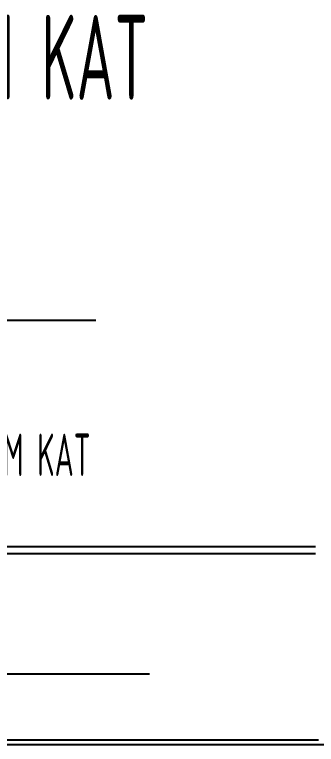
# Model space of a CAD drawing. Extents: x 41749 to 92598, y -24291 to 29432.
# Drawn here: x 43550.8 to 43604.2, y -23435.7 to -23306.6 of the extents above; entities that cross this region are included whole.
import ezdxf

# ---------------------------------------------------------------- set-up
doc = ezdxf.new("R2010")
doc.units = 0
doc.header["$MEASUREMENT"] = 0
doc.layers.add('ADAKENARI', color=7, linetype='CONTINUOUS')
doc.layers.add('SıVA', color=7, linetype='CONTINUOUS')
doc.styles.add('OLCU', font='isocpeur.ttf', dxfattribs={"width": 0.59})

# ---------------------------------------------------------------- blocks, each defined once
blk = doc.blocks.new('cv')
at = {"layer": 'SıVA'}
for p, q in [((31421.78087, -21346.44009), (31333.21452, -21346.44009)), ((31421.78087, -21346.44009), (31333.21452, -21346.44009)), ((31040.72596, -21506.44009), (31577.06383, -21506.44009)), ((31040.72596, -21511.44009), (31577.06383, -21511.44009)), ((31296.01096, -21596.44332), (31459.67673, -21596.44332)), ((31579.10891, -21643.44009), (31209.58777, -21643.44009)), ((31212.58778, -21646.44009), (32337.10891, -21646.44009))]:
    blk.add_line(p, q, dxfattribs=at)
at = {"layer": 'SıVA', "style": 'OLCU', "width": 0.5}
for s, height, p in [('ZEMIN KAT', 60, (31254.09549, -21190.23889)), ('1.BODRUM KAT', 30, (31280.1486, -21456.51066))]:
    blk.add_text(s, height=height, dxfattribs=at).set_placement(p)

msp = doc.modelspace()

# ---------------------------------------------------------------- block references
at = {"layer": 'ADAKENARI', "xscale": 0.25, "yscale": 0.25, "zscale": 0.25}
msp.add_blockref('cv', (35709.76185, -18024.07549), dxfattribs=at)

doc.saveas('drawing.dxf')
